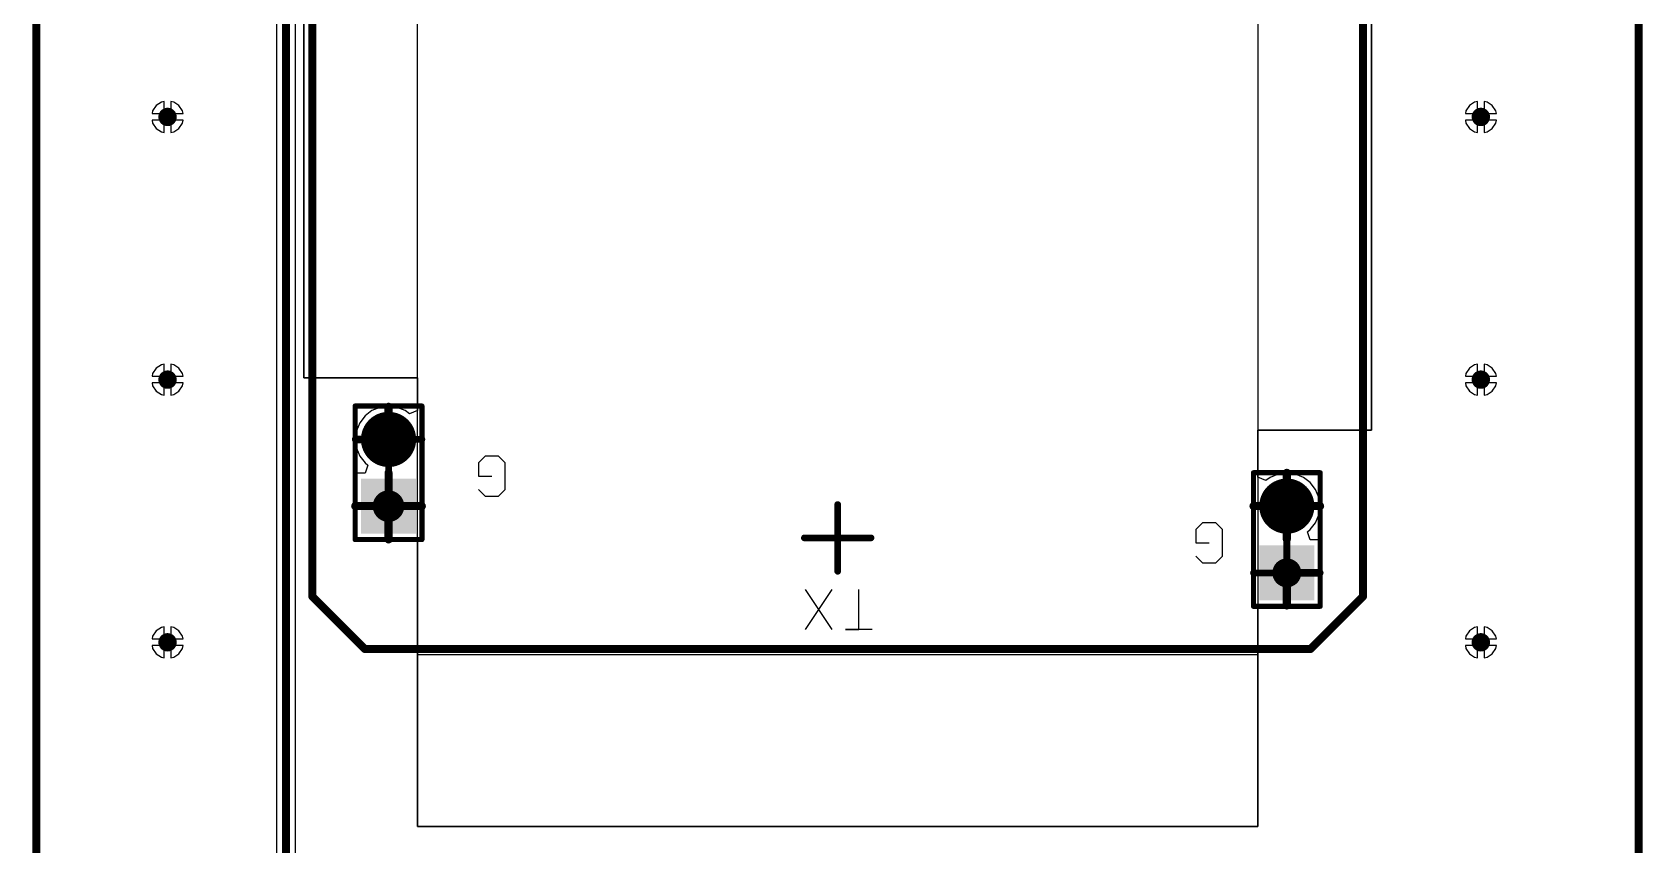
# Model space of a CAD drawing. Header units: millimetres. Extents: x 45 to 209, y 90 to 189.
# Drawn here: x 45.2 to 106.5, y 127.2 to 158.1 of the extents above; entities that cross this region are included whole.
import ezdxf

# ---------------------------------------------------------------- set-up
doc = ezdxf.new("R2010")
doc.units = ezdxf.units.MM
for name, color, linetype in [('BottomLayer', 5, 'Continuous'), ('BottomSolder', 6, 'Continuous'), ('Mechanical1', 6, 'Continuous'), ('Mechanical3', 76, 'Continuous'), ('MultiLayer', 9, 'Continuous'), ('PadHoleLayer', 156, 'Continuous'), ('TopLayer', 1, 'Continuous'), ('TopOverlay', 2, 'Continuous'), ('TopSolder', 216, 'Continuous'), ('ViaHoleLayer', 16, 'Continuous')]:
    doc.layers.add(name, color=color, linetype=linetype)

# ---------------------------------------------------------------- blocks, each defined once
blk = doc.blocks.new('25B19271_CD6F_4BC8_A99B_F617D566DC9C_4')
at = {"layer": 'Mechanical3', "const_width": 0.254}
for points in [[(-17.1, 40.7), (-17.1, 38.16)], [(-15.83, 39.43), (-18.37, 39.43)], [(0, 39.37), (0, 36.83)], [(-17.1, 38.16), (-17.1, 35.62)], [(1.27, 38.1), (-1.27, 38.1)], [(17.1, 38.16), (17.1, 35.62)], [(-15.83, 36.89), (-18.37, 36.89)], [(18.37, 36.89), (15.83, 36.89)], [(17.1, 35.62), (17.1, 33.08)], [(18.37, 34.35), (15.83, 34.35)], [(-17.1, 2.54), (-17.1, 0)], [(17.1, 2.54), (17.1, 0)], [(-15.83, 1.27), (-18.37, 1.27)], [(0, 1.27), (0, -1.27)], [(18.37, 1.27), (15.83, 1.27)], [(-17.1, 0), (-17.1, -2.54)], [(1.27, 0), (-1.27, 0)], [(17.1, 0), (17.1, -2.54)], [(-15.83, -1.27), (-18.37, -1.27)], [(18.37, -1.27), (15.83, -1.27)]]:
    blk.add_lwpolyline(points, dxfattribs=at)
at = {"layer": 'Mechanical3', "const_width": 0.127}
for points in [[(-17.164, 40.7, 1), (-17.037, 40.7, 1)], [(-18.434, 39.43, 1), (-18.307, 39.43, 1)], [(-15.894, 39.43, 1), (-15.767, 39.43, 1)], [(-0.064, 39.37, 1), (0.064, 39.37, 1)], [(-17.164, 38.16, 1), (-17.037, 38.16, 1)], [(-17.164, 38.16, 1), (-17.037, 38.16, 1)], [(-1.333, 38.1, 1), (-1.206, 38.1, 1)], [(1.206, 38.1, 1), (1.333, 38.1, 1)], [(17.036, 38.16, 1), (17.163, 38.16, 1)], [(-18.434, 36.89, 1), (-18.307, 36.89, 1)], [(-15.894, 36.89, 1), (-15.767, 36.89, 1)], [(-0.064, 36.83, 1), (0.064, 36.83, 1)], [(15.766, 36.89, 1), (15.893, 36.89, 1)], [(18.306, 36.89, 1), (18.433, 36.89, 1)], [(-17.164, 35.62, 1), (-17.037, 35.62, 1)], [(17.036, 35.62, 1), (17.163, 35.62, 1)], [(17.036, 35.62, 1), (17.163, 35.62, 1)], [(15.766, 34.35, 1), (15.893, 34.35, 1)], [(18.306, 34.35, 1), (18.433, 34.35, 1)], [(17.036, 33.08, 1), (17.163, 33.08, 1)], [(-17.164, 2.54, 1), (-17.037, 2.54, 1)], [(17.036, 2.54, 1), (17.163, 2.54, 1)], [(-18.434, 1.27, 1), (-18.307, 1.27, 1)], [(-15.894, 1.27, 1), (-15.767, 1.27, 1)], [(-0.064, 1.27, 1), (0.064, 1.27, 1)], [(15.766, 1.27, 1), (15.893, 1.27, 1)], [(18.306, 1.27, 1), (18.433, 1.27, 1)], [(-17.164, 0, 1), (-17.037, 0, 1)], [(-17.164, 0, 1), (-17.037, 0, 1)], [(-1.333, 0, 1), (-1.206, 0, 1)], [(1.206, 0, 1), (1.333, 0, 1)], [(17.036, 0, 1), (17.163, 0, 1)], [(17.036, 0, 1), (17.163, 0, 1)], [(-18.434, -1.27, 1), (-18.307, -1.27, 1)], [(-15.894, -1.27, 1), (-15.767, -1.27, 1)], [(-0.064, -1.27, 1), (0.064, -1.27, 1)], [(15.766, -1.27, 1), (15.893, -1.27, 1)], [(18.306, -1.27, 1), (18.433, -1.27, 1)], [(-17.164, -2.54, 1), (-17.037, -2.54, 1)], [(17.036, -2.54, 1), (17.163, -2.54, 1)]]:
    blk.add_lwpolyline(points, format="xyb", close=True, dxfattribs=at)
at = {"layer": 'MultiLayer'}
for p, q in [((-16, 34), (-16, 42.545)), ((-16, 42.545), (-16, 42.545)), ((-16, 42.545), (16, 42.545)), ((16, 42.545), (16, 32)), ((-20.32, 4), (-20.32, 34)), ((-20.32, 34), (-16, 34)), ((16, 32), (20.32, 32)), ((20.32, 32), (20.32, 4)), ((-16, 4), (-20.32, 4)), ((-16, -4.17), (-16, 4)), ((20.32, 4), (16, 4)), ((16, 4), (16, -4.445)), ((20.32, 4), (20.32, 4)), ((15.725, -4.17), (-16, -4.17)), ((16, -4.445), (15.725, -4.17))]:
    blk.add_line(p, q, dxfattribs=at)
at = {"layer": 'TopLayer'}
blk.add_line((-16, 42), (-16, 42), dxfattribs=at)
at = {"layer": 'TopOverlay'}
for p, q in [((-1.315, 41.589), (-0.299, 41.589)), ((-0.299, 41.589), (-0.807, 41.589)), ((-0.807, 41.589), (-0.807, 40.065)), ((0.209, 41.589), (1.224, 40.065)), ((1.224, 41.589), (0.209, 40.065)), ((-14.396, 39.049), (-14.65, 38.795)), ((-14.65, 38.795), (-14.65, 37.779)), ((-13.888, 39.049), (-14.396, 39.049)), ((-13.634, 38.795), (-13.888, 39.049)), ((-13.634, 38.287), (-14.142, 38.287)), ((-13.634, 37.779), (-13.634, 38.287)), ((-14.65, 37.779), (-14.396, 37.525)), ((-14.396, 37.525), (-13.888, 37.525)), ((-13.888, 37.525), (-13.634, 37.779)), ((12.909, 36.509), (12.655, 36.255)), ((12.655, 36.255), (12.655, 35.239)), ((13.417, 36.509), (12.909, 36.509)), ((13.671, 36.255), (13.417, 36.509)), ((13.671, 35.747), (13.163, 35.747)), ((13.671, 35.239), (13.671, 35.747)), ((12.655, 35.239), (12.909, 34.985)), ((12.909, 34.985), (13.417, 34.985)), ((13.417, 34.985), (13.671, 35.239)), ((-14.65, 0.949), (-14.142, 0.949)), ((-14.142, 0.949), (-14.396, 0.949)), ((-14.396, 0.949), (-14.396, -0.575)), ((-12.365, 0.949), (-13.38, 0.949)), ((-13.38, 0.949), (-13.38, 0.187)), ((13.671, 0.949), (12.655, 0.949)), ((12.655, 0.949), (12.655, 0.187)), ((14.179, 0.949), (14.179, -0.067)), ((15.194, -0.067), (15.194, 0.949)), ((-13.38, 0.187), (-12.873, 0.187)), ((-12.873, 0.187), (-13.38, 0.187)), ((-13.38, 0.187), (-13.38, -0.575)), ((12.655, 0.187), (13.163, 0.441)), ((13.163, 0.441), (13.417, 0.441)), ((13.417, 0.441), (13.671, 0.187)), ((13.671, 0.187), (13.671, -0.321)), ((-14.396, -0.575), (-14.65, -0.575)), ((-14.65, -0.575), (-14.142, -0.575)), ((12.909, -0.575), (12.655, -0.321)), ((13.417, -0.575), (12.909, -0.575)), ((13.671, -0.321), (13.417, -0.575)), ((14.179, -0.067), (14.686, -0.575)), ((14.686, -0.575), (15.194, -0.067)), ((-0.68, -3.115), (-0.68, -1.591)), ((-0.68, -1.591), (0.082, -1.591)), ((0.082, -1.591), (0.336, -1.845)), ((0.844, -1.591), (1.859, -3.115)), ((1.859, -1.591), (0.844, -3.115)), ((0.336, -2.353), (0.082, -2.607)), ((0.336, -1.845), (0.336, -2.353)), ((0.082, -2.607), (-0.68, -2.607)), ((-0.172, -2.607), (0.336, -3.115))]:
    blk.add_line(p, q, dxfattribs=at)
at = {"layer": 'TopOverlay', "const_width": 0.254}
for points in [[(-18, 42.33), (-20, 40.33)], [(-18, 42.33), (-20, 40.33)], [(18, 42.33), (-18, 42.33)], [(18, 42.33), (-18, 42.33)], [(20, 40.33), (18, 42.33)], [(20, 40.33), (18, 42.33)], [(-20, 40.33), (-20, -2.17)], [(-20, 40.33), (-20, -2.17)], [(20, 40.33), (20, -2.17)], [(20, 40.33), (20, -2.17)], [(-18, -4.17), (-20, -2.17)], [(-18, -4.17), (-20, -2.17)], [(20, -2.17), (18, -4.17)], [(20, -2.17), (18, -4.17)], [(18, -4.17), (-18, -4.17)], [(18, -4.17), (-18, -4.17)]]:
    blk.add_lwpolyline(points, dxfattribs=at)
at = {"layer": 'TopOverlay', "const_width": 0.127}
for points in [[(-18.064, 42.33, 1), (-17.937, 42.33, 1)], [(-18.064, 42.33, 1), (-17.937, 42.33, 1)], [(-18.064, 42.33, 1), (-17.937, 42.33, 1)], [(-18.064, 42.33, 1), (-17.937, 42.33, 1)], [(17.936, 42.33, 1), (18.063, 42.33, 1)], [(17.936, 42.33, 1), (18.063, 42.33, 1)], [(17.936, 42.33, 1), (18.063, 42.33, 1)], [(17.936, 42.33, 1), (18.063, 42.33, 1)], [(-20.064, 40.33, 1), (-19.937, 40.33, 1)], [(-20.064, 40.33, 1), (-19.937, 40.33, 1)], [(-20.064, 40.33, 1), (-19.937, 40.33, 1)], [(-20.064, 40.33, 1), (-19.937, 40.33, 1)], [(19.936, 40.33, 1), (20.063, 40.33, 1)], [(19.936, 40.33, 1), (20.063, 40.33, 1)], [(19.936, 40.33, 1), (20.063, 40.33, 1)], [(19.936, 40.33, 1), (20.063, 40.33, 1)], [(-20.064, -2.17, 1), (-19.937, -2.17, 1)], [(-20.064, -2.17, 1), (-19.937, -2.17, 1)], [(-20.064, -2.17, 1), (-19.937, -2.17, 1)], [(-20.064, -2.17, 1), (-19.937, -2.17, 1)], [(19.936, -2.17, 1), (20.063, -2.17, 1)], [(19.936, -2.17, 1), (20.063, -2.17, 1)], [(19.936, -2.17, 1), (20.063, -2.17, 1)], [(19.936, -2.17, 1), (20.063, -2.17, 1)], [(-18.064, -4.17, 1), (-17.937, -4.17, 1)], [(-18.064, -4.17, 1), (-17.937, -4.17, 1)], [(-18.064, -4.17, 1), (-17.937, -4.17, 1)], [(-18.064, -4.17, 1), (-17.937, -4.17, 1)], [(17.936, -4.17, 1), (18.063, -4.17, 1)], [(17.936, -4.17, 1), (18.063, -4.17, 1)], [(17.936, -4.17, 1), (18.063, -4.17, 1)], [(17.936, -4.17, 1), (18.063, -4.17, 1)]]:
    blk.add_lwpolyline(points, format="xyb", close=True, dxfattribs=at)
blk = doc.blocks.new('0FBEB40D_2B6D_43C7_945F_A2D40A82B953_50')
at = {"layer": 'BottomLayer', "const_width": 1}
blk.add_lwpolyline([(2.04, 0, 1), (3.04, 0, 1)], format="xyb", close=True, dxfattribs=at)
at = {"layer": 'BottomLayer'}
blk.add_solid([(-1, -1), (1, -1), (-1, 1), (1, 1)], dxfattribs=at)
at = {"layer": 'BottomSolder', "const_width": 1.051}
blk.add_lwpolyline([(2.015, 0, 1), (3.065, 0, 1)], format="xyb", close=True, dxfattribs=at)
at = {"layer": 'BottomSolder'}
blk.add_solid([(-1.051, -1.051), (1.051, -1.051), (-1.051, 1.051), (1.051, 1.051)], dxfattribs=at)
at = {"layer": 'MultiLayer', "const_width": 1}
blk.add_lwpolyline([(2.04, 0, 1), (3.04, 0, 1)], format="xyb", close=True, dxfattribs=at)
at = {"layer": 'MultiLayer'}
blk.add_solid([(-1, -1), (1, -1), (-1, 1), (1, 1)], dxfattribs=at)
at = {"layer": 'PadHoleLayer', "const_width": 0.55}
for points in [[(-0.275, 0, 1), (0.275, 0, 1)], [(2.265, 0, 1), (2.815, 0, 1)]]:
    blk.add_lwpolyline(points, format="xyb", close=True, dxfattribs=at)
at = {"layer": 'TopLayer', "const_width": 1}
blk.add_lwpolyline([(2.04, 0, 1), (3.04, 0, 1)], format="xyb", close=True, dxfattribs=at)
at = {"layer": 'TopLayer'}
blk.add_solid([(-1, -1), (1, -1), (-1, 1), (1, 1)], dxfattribs=at)
at = {"layer": 'TopOverlay', "const_width": 0.2}
for points in [[(-1.27, 1.27), (3.81, 1.27)], [(-1.27, 1.27), (-1.27, -1.27)], [(3.81, 1.27), (3.81, -1.27)], [(-1.27, -1.27), (3.81, -1.27)]]:
    blk.add_lwpolyline(points, dxfattribs=at)
at = {"layer": 'TopOverlay', "const_width": 0.1}
for points in [[(-1.32, 1.27, 1), (-1.22, 1.27, 1)], [(-1.32, 1.27, 1), (-1.22, 1.27, 1)], [(3.76, 1.27, 1), (3.86, 1.27, 1)], [(3.76, 1.27, 1), (3.86, 1.27, 1)], [(-1.32, -1.27, 1), (-1.22, -1.27, 1)], [(-1.32, -1.27, 1), (-1.22, -1.27, 1)], [(3.76, -1.27, 1), (3.86, -1.27, 1)], [(3.76, -1.27, 1), (3.86, -1.27, 1)]]:
    blk.add_lwpolyline(points, format="xyb", close=True, dxfattribs=at)
at = {"layer": 'TopSolder', "const_width": 1.051}
blk.add_lwpolyline([(2.015, 0, 1), (3.065, 0, 1)], format="xyb", close=True, dxfattribs=at)
at = {"layer": 'TopSolder'}
blk.add_solid([(-1.051, -1.051), (1.051, -1.051), (-1.051, 1.051), (1.051, 1.051)], dxfattribs=at)
blk = doc.blocks.new('0FBEB40D_2B6D_43C7_945F_A2D40A82B953_51')
at = {"layer": 'BottomLayer', "const_width": 1}
blk.add_lwpolyline([(2.04, 0, 1), (3.04, 0, 1)], format="xyb", close=True, dxfattribs=at)
at = {"layer": 'BottomLayer'}
blk.add_solid([(-1, -1), (1, -1), (-1, 1), (1, 1)], dxfattribs=at)
at = {"layer": 'BottomSolder', "const_width": 1.051}
blk.add_lwpolyline([(2.015, 0, 1), (3.065, 0, 1)], format="xyb", close=True, dxfattribs=at)
at = {"layer": 'BottomSolder'}
blk.add_solid([(-1.051, -1.051), (1.051, -1.051), (-1.051, 1.051), (1.051, 1.051)], dxfattribs=at)
at = {"layer": 'MultiLayer', "const_width": 1}
blk.add_lwpolyline([(2.04, 0, 1), (3.04, 0, 1)], format="xyb", close=True, dxfattribs=at)
at = {"layer": 'MultiLayer'}
blk.add_solid([(-1, -1), (1, -1), (-1, 1), (1, 1)], dxfattribs=at)
at = {"layer": 'PadHoleLayer', "const_width": 0.55}
for points in [[(-0.275, 0, 1), (0.275, 0, 1)], [(2.265, 0, 1), (2.815, 0, 1)]]:
    blk.add_lwpolyline(points, format="xyb", close=True, dxfattribs=at)
at = {"layer": 'TopLayer', "const_width": 1}
blk.add_lwpolyline([(2.04, 0, 1), (3.04, 0, 1)], format="xyb", close=True, dxfattribs=at)
at = {"layer": 'TopLayer'}
blk.add_solid([(-1, -1), (1, -1), (-1, 1), (1, 1)], dxfattribs=at)
at = {"layer": 'TopOverlay', "const_width": 0.2}
for points in [[(-1.27, 1.27), (3.81, 1.27)], [(-1.27, 1.27), (-1.27, -1.27)], [(3.81, 1.27), (3.81, -1.27)], [(-1.27, -1.27), (3.81, -1.27)]]:
    blk.add_lwpolyline(points, dxfattribs=at)
at = {"layer": 'TopOverlay', "const_width": 0.1}
for points in [[(-1.32, 1.27, 1), (-1.22, 1.27, 1)], [(-1.32, 1.27, 1), (-1.22, 1.27, 1)], [(3.76, 1.27, 1), (3.86, 1.27, 1)], [(3.76, 1.27, 1), (3.86, 1.27, 1)], [(-1.32, -1.27, 1), (-1.22, -1.27, 1)], [(-1.32, -1.27, 1), (-1.22, -1.27, 1)], [(3.76, -1.27, 1), (3.86, -1.27, 1)], [(3.76, -1.27, 1), (3.86, -1.27, 1)]]:
    blk.add_lwpolyline(points, format="xyb", close=True, dxfattribs=at)
at = {"layer": 'TopSolder', "const_width": 1.051}
blk.add_lwpolyline([(2.015, 0, 1), (3.065, 0, 1)], format="xyb", close=True, dxfattribs=at)
at = {"layer": 'TopSolder'}
blk.add_solid([(-1.051, -1.051), (1.051, -1.051), (-1.051, 1.051), (1.051, 1.051)], dxfattribs=at)

msp = doc.modelspace()

# ---------------------------------------------------------------- linework, layer by layer
at = {"layer": 'BottomLayer'}
for p, q in [((45.307, 92.372), (45.307, 188.872)), ((106.321, 188.872), (106.321, 92.366)), ((55.501, 172.945), (55.501, 144.946)), ((96.141, 142.946), (96.141, 172.946)), ((49.872, 155.308), (49.738, 155.108)), ((50.072, 155.441), (49.872, 155.308)), ((50.18, 155.463), (50.072, 155.441)), ((50.18, 154.999), (50.18, 155.463)), ((50.543, 155.441), (50.434, 155.463)), ((50.434, 155.463), (50.434, 154.999)), ((50.743, 155.308), (50.543, 155.441)), ((50.876, 155.108), (50.743, 155.308)), ((99.872, 155.308), (99.738, 155.108)), ((100.072, 155.441), (99.872, 155.308)), ((100.18, 155.463), (100.072, 155.441)), ((100.18, 154.999), (100.18, 155.463)), ((100.543, 155.441), (100.434, 155.463)), ((100.434, 155.463), (100.434, 154.999)), ((100.743, 155.308), (100.543, 155.441)), ((100.876, 155.108), (100.743, 155.308)), ((49.738, 155.108), (49.717, 154.999)), ((49.717, 154.999), (50.18, 154.999)), ((50.18, 154.745), (49.717, 154.745)), ((49.717, 154.745), (49.738, 154.637)), ((49.738, 154.637), (49.872, 154.437)), ((50.18, 154.282), (50.18, 154.745)), ((50.434, 154.999), (50.898, 154.999)), ((50.898, 154.745), (50.434, 154.745)), ((50.434, 154.745), (50.434, 154.282)), ((50.743, 154.437), (50.876, 154.637)), ((50.898, 154.999), (50.876, 155.108)), ((50.876, 154.637), (50.898, 154.745)), ((99.738, 155.108), (99.717, 154.999)), ((99.717, 154.999), (100.18, 154.999)), ((100.18, 154.745), (99.717, 154.745)), ((99.717, 154.745), (99.738, 154.637)), ((99.738, 154.637), (99.872, 154.437)), ((100.18, 154.282), (100.18, 154.745)), ((100.434, 154.999), (100.898, 154.999)), ((100.898, 154.745), (100.434, 154.745)), ((100.434, 154.745), (100.434, 154.282)), ((100.743, 154.437), (100.876, 154.637)), ((100.898, 154.999), (100.876, 155.108)), ((100.876, 154.637), (100.898, 154.745)), ((49.872, 154.437), (50.072, 154.303)), ((50.072, 154.303), (50.18, 154.282)), ((50.434, 154.282), (50.543, 154.303)), ((50.543, 154.303), (50.743, 154.437)), ((99.872, 154.437), (100.072, 154.303)), ((100.072, 154.303), (100.18, 154.282)), ((100.434, 154.282), (100.543, 154.303)), ((100.543, 154.303), (100.743, 154.437)), ((50.072, 145.441), (49.872, 145.308)), ((50.18, 145.463), (50.072, 145.441)), ((50.18, 144.999), (50.18, 145.463)), ((50.543, 145.441), (50.434, 145.463)), ((50.434, 145.463), (50.434, 144.999)), ((50.743, 145.308), (50.543, 145.441)), ((100.072, 145.441), (99.872, 145.308)), ((100.18, 145.463), (100.072, 145.441)), ((100.18, 144.999), (100.18, 145.463)), ((100.543, 145.441), (100.434, 145.463)), ((100.434, 145.463), (100.434, 144.999)), ((100.743, 145.308), (100.543, 145.441)), ((49.738, 145.108), (49.717, 144.999)), ((49.717, 144.999), (50.18, 144.999)), ((50.18, 144.745), (49.717, 144.745)), ((49.717, 144.745), (49.738, 144.637)), ((49.872, 145.308), (49.738, 145.108)), ((50.18, 144.282), (50.18, 144.745)), ((50.434, 144.999), (50.898, 144.999)), ((50.898, 144.745), (50.434, 144.745)), ((50.434, 144.745), (50.434, 144.282)), ((50.876, 145.108), (50.743, 145.308)), ((50.898, 144.999), (50.876, 145.108)), ((50.876, 144.637), (50.898, 144.745)), ((55.501, 144.946), (59.821, 144.946)), ((59.821, 144.946), (59.821, 143.697)), ((99.738, 145.108), (99.717, 144.999)), ((99.717, 144.999), (100.18, 144.999)), ((100.18, 144.745), (99.717, 144.745)), ((99.717, 144.745), (99.738, 144.637)), ((99.872, 145.308), (99.738, 145.108)), ((100.18, 144.282), (100.18, 144.745)), ((100.434, 144.999), (100.898, 144.999)), ((100.898, 144.745), (100.434, 144.745)), ((100.434, 144.745), (100.434, 144.282)), ((100.876, 145.108), (100.743, 145.308)), ((100.898, 144.999), (100.876, 145.108)), ((100.876, 144.637), (100.898, 144.745)), ((49.738, 144.637), (49.872, 144.437)), ((49.872, 144.437), (50.072, 144.303)), ((50.072, 144.303), (50.18, 144.282)), ((50.434, 144.282), (50.543, 144.303)), ((50.543, 144.303), (50.743, 144.437)), ((50.743, 144.437), (50.876, 144.637)), ((99.738, 144.637), (99.872, 144.437)), ((99.872, 144.437), (100.072, 144.303)), ((100.072, 144.303), (100.18, 144.282)), ((100.434, 144.282), (100.543, 144.303)), ((100.543, 144.303), (100.743, 144.437)), ((100.743, 144.437), (100.876, 144.637)), ((57.826, 143.49), (57.625, 143.228)), ((58.088, 143.691), (57.826, 143.49)), ((58.393, 143.817), (58.088, 143.691)), ((58.594, 143.844), (58.393, 143.817)), ((58.594, 142.723), (58.594, 143.844)), ((59.048, 143.817), (58.848, 143.844)), ((58.848, 143.844), (58.848, 142.596)), ((59.353, 143.691), (59.048, 143.817)), ((59.516, 143.566), (59.353, 143.691)), ((59.821, 143.697), (59.516, 143.566)), ((57.499, 142.923), (57.473, 142.723)), ((57.625, 143.228), (57.499, 142.923)), ((91.821, 141.157), (91.821, 142.946)), ((91.821, 142.946), (96.141, 142.946)), ((57.473, 142.723), (58.594, 142.723)), ((58.721, 142.469), (57.473, 142.469)), ((57.473, 142.469), (57.499, 142.268)), ((57.499, 142.268), (57.625, 141.963)), ((58.848, 142.596), (58.721, 142.596)), ((58.721, 142.596), (58.721, 142.469)), ((57.625, 141.963), (57.826, 141.701)), ((57.826, 141.701), (57.939, 141.614)), ((57.836, 141.31), (57.467, 141.31)), ((57.467, 141.31), (57.467, 140.183)), ((57.939, 141.614), (57.836, 141.31)), ((92.125, 141.026), (91.821, 141.157)), ((92.288, 141.151), (92.125, 141.026)), ((92.593, 141.277), (92.288, 141.151)), ((92.794, 141.304), (92.593, 141.277)), ((92.794, 140.056), (92.794, 141.304)), ((93.248, 141.277), (93.048, 141.304)), ((93.048, 141.304), (93.048, 140.183)), ((93.553, 141.151), (93.248, 141.277)), ((93.815, 140.95), (93.553, 141.151)), ((94.016, 140.688), (93.815, 140.95)), ((94.142, 140.383), (94.016, 140.688)), ((57.467, 140.183), (58.721, 140.183)), ((58.594, 139.929), (57.467, 139.929)), ((57.467, 139.929), (57.467, 138.802)), ((58.594, 138.802), (58.594, 139.929)), ((58.721, 140.183), (58.721, 140.056)), ((58.721, 140.056), (58.848, 140.056)), ((58.848, 140.056), (58.848, 138.802)), ((92.921, 140.056), (92.794, 140.056)), ((92.921, 139.929), (92.921, 140.056)), ((94.169, 139.929), (92.921, 139.929)), ((93.048, 140.183), (94.169, 140.183)), ((94.169, 140.183), (94.142, 140.383)), ((94.142, 139.728), (94.169, 139.929)), ((93.815, 139.161), (94.016, 139.423)), ((94.016, 139.423), (94.142, 139.728)), ((57.467, 138.802), (58.594, 138.802)), ((58.848, 138.802), (59.821, 138.802)), ((59.821, 138.802), (59.821, 134.401)), ((93.702, 139.074), (93.815, 139.161)), ((93.805, 138.77), (93.702, 139.074)), ((94.175, 138.77), (93.805, 138.77)), ((94.175, 137.643), (94.175, 138.77)), ((92.794, 136.262), (92.794, 137.516)), ((92.794, 137.516), (92.921, 137.516)), ((92.921, 137.516), (92.921, 137.643)), ((92.921, 137.643), (94.175, 137.643)), ((94.175, 137.389), (93.048, 137.389)), ((93.048, 137.389), (93.048, 136.262)), ((94.175, 136.262), (94.175, 137.389)), ((91.821, 127.866), (91.821, 136.262)), ((91.821, 136.262), (92.794, 136.262)), ((93.048, 136.262), (94.175, 136.262)), ((49.738, 135.108), (49.717, 134.999)), ((49.717, 134.999), (50.18, 134.999)), ((49.872, 135.308), (49.738, 135.108)), ((50.072, 135.441), (49.872, 135.308)), ((50.18, 135.463), (50.072, 135.441)), ((50.18, 134.999), (50.18, 135.463)), ((50.543, 135.441), (50.434, 135.463)), ((50.434, 135.463), (50.434, 134.999)), ((50.434, 134.999), (50.898, 134.999)), ((50.743, 135.308), (50.543, 135.441)), ((50.876, 135.108), (50.743, 135.308)), ((50.898, 134.999), (50.876, 135.108)), ((99.738, 135.108), (99.717, 134.999)), ((99.717, 134.999), (100.18, 134.999)), ((99.872, 135.308), (99.738, 135.108)), ((100.072, 135.441), (99.872, 135.308)), ((100.18, 135.463), (100.072, 135.441)), ((100.18, 134.999), (100.18, 135.463)), ((100.543, 135.441), (100.434, 135.463)), ((100.434, 135.463), (100.434, 134.999)), ((100.434, 134.999), (100.898, 134.999)), ((100.743, 135.308), (100.543, 135.441)), ((100.876, 135.108), (100.743, 135.308)), ((100.898, 134.999), (100.876, 135.108)), ((50.18, 134.745), (49.717, 134.745)), ((49.717, 134.745), (49.738, 134.637)), ((49.738, 134.637), (49.872, 134.437)), ((49.872, 134.437), (50.072, 134.303)), ((50.072, 134.303), (50.18, 134.282)), ((50.18, 134.282), (50.18, 134.745)), ((50.898, 134.745), (50.434, 134.745)), ((50.434, 134.745), (50.434, 134.282)), ((50.434, 134.282), (50.543, 134.303)), ((50.543, 134.303), (50.743, 134.437)), ((50.743, 134.437), (50.876, 134.637)), ((50.876, 134.637), (50.898, 134.745)), ((59.821, 134.401), (59.821, 127.866)), ((100.18, 134.745), (99.717, 134.745)), ((99.717, 134.745), (99.738, 134.637)), ((99.738, 134.637), (99.872, 134.437)), ((99.872, 134.437), (100.072, 134.303)), ((100.072, 134.303), (100.18, 134.282)), ((100.18, 134.282), (100.18, 134.745)), ((100.898, 134.745), (100.434, 134.745)), ((100.434, 134.745), (100.434, 134.282)), ((100.434, 134.282), (100.543, 134.303)), ((100.543, 134.303), (100.743, 134.437)), ((100.743, 134.437), (100.876, 134.637)), ((100.876, 134.637), (100.898, 134.745)), ((59.821, 127.866), (91.821, 127.866))]:
    msp.add_line(p, q, dxfattribs=at)
at = {"layer": 'BottomLayer', "const_width": 0.35}
for points in [[(50.132, 154.872, 1), (50.482, 154.872, 1)], [(100.132, 154.872, 1), (100.482, 154.872, 1)], [(50.132, 144.872, 1), (50.482, 144.872, 1)], [(100.132, 144.872, 1), (100.482, 144.872, 1)], [(50.132, 134.872, 1), (50.482, 134.872, 1)], [(100.132, 134.872, 1), (100.482, 134.872, 1)]]:
    msp.add_lwpolyline(points, format="xyb", close=True, dxfattribs=at)
at = {"layer": 'Mechanical1', "const_width": 0.305}
for points in [[(45.307, 92.372), (45.307, 188.872)], [(106.321, 92.372), (106.321, 188.872)]]:
    msp.add_lwpolyline(points, dxfattribs=at)
at = {"layer": 'Mechanical3', "const_width": 0.305}
for points in [[(55.821, 136.616), (55.821, 179.116)], [(55.821, 136.616), (55.821, 179.116)], [(95.821, 136.616), (95.821, 179.116)], [(95.821, 136.616), (95.821, 179.116)], [(58.721, 138.786), (58.721, 141.326)], [(92.921, 138.786), (92.921, 141.326)], [(57.451, 140.056), (59.991, 140.056)], [(91.651, 140.056), (94.191, 140.056)], [(55.821, 136.616), (57.821, 134.616)], [(55.821, 136.616), (57.821, 134.616)], [(93.821, 134.616), (95.821, 136.616)], [(93.821, 134.616), (95.821, 136.616)], [(57.821, 134.616), (93.821, 134.616)], [(57.821, 134.616), (93.821, 134.616)]]:
    msp.add_lwpolyline(points, dxfattribs=at)
at = {"layer": 'Mechanical3'}
for points, const_width in [([(58.644, 141.326, 1), (58.797, 141.326, 1)], 0.152), ([(92.844, 141.326, 1), (92.997, 141.326, 1)], 0.152), ([(59.221, 140.056, 1), (58.221, 140.056, 1)], 0.2), ([(59.221, 140.056, 1), (58.221, 140.056, 1)], 0.2), ([(93.421, 140.056, 1), (92.421, 140.056, 1)], 0.2), ([(93.421, 140.056, 1), (92.421, 140.056, 1)], 0.2), ([(57.374, 140.056, 1), (57.527, 140.056, 1)], 0.152), ([(58.171, 140.056, 1), (58.271, 140.056, 1)], 0.1), ([(58.171, 140.056, 1), (58.271, 140.056, 1)], 0.1), ([(59.171, 140.056, 1), (59.271, 140.056, 1)], 0.1), ([(59.171, 140.056, 1), (59.271, 140.056, 1)], 0.1), ([(59.914, 140.056, 1), (60.067, 140.056, 1)], 0.152), ([(91.574, 140.056, 1), (91.727, 140.056, 1)], 0.152), ([(92.371, 140.056, 1), (92.471, 140.056, 1)], 0.1), ([(92.371, 140.056, 1), (92.471, 140.056, 1)], 0.1), ([(93.371, 140.056, 1), (93.471, 140.056, 1)], 0.1), ([(93.371, 140.056, 1), (93.471, 140.056, 1)], 0.1), ([(94.114, 140.056, 1), (94.267, 140.056, 1)], 0.152), ([(58.644, 138.786, 1), (58.797, 138.786, 1)], 0.152), ([(92.844, 138.786, 1), (92.997, 138.786, 1)], 0.152), ([(55.744, 136.616, 1), (55.897, 136.616, 1)], 0.152), ([(55.744, 136.616, 1), (55.897, 136.616, 1)], 0.152), ([(55.744, 136.616, 1), (55.897, 136.616, 1)], 0.152), ([(55.744, 136.616, 1), (55.897, 136.616, 1)], 0.152), ([(95.744, 136.616, 1), (95.897, 136.616, 1)], 0.152), ([(95.744, 136.616, 1), (95.897, 136.616, 1)], 0.152), ([(95.744, 136.616, 1), (95.897, 136.616, 1)], 0.152), ([(95.744, 136.616, 1), (95.897, 136.616, 1)], 0.152), ([(57.744, 134.616, 1), (57.897, 134.616, 1)], 0.152), ([(57.744, 134.616, 1), (57.897, 134.616, 1)], 0.152), ([(57.744, 134.616, 1), (57.897, 134.616, 1)], 0.152), ([(57.744, 134.616, 1), (57.897, 134.616, 1)], 0.152), ([(93.744, 134.616, 1), (93.897, 134.616, 1)], 0.152), ([(93.744, 134.616, 1), (93.897, 134.616, 1)], 0.152), ([(93.744, 134.616, 1), (93.897, 134.616, 1)], 0.152), ([(93.744, 134.616, 1), (93.897, 134.616, 1)], 0.152)]:
    msp.add_lwpolyline(points, format="xyb", close=True, dxfattribs=dict(at, const_width=const_width))
at = {"layer": 'MultiLayer'}
for p, q in [((59.821, 127.866), (59.821, 186.366)), ((91.821, 186.366), (91.821, 127.866)), ((91.821, 127.866), (59.821, 127.866))]:
    msp.add_line(p, q, dxfattribs=at)
at = {"layer": 'MultiLayer', "const_width": 0.35}
for points in [[(50.132, 154.872, 1), (50.482, 154.872, 1)], [(100.132, 154.872, 1), (100.482, 154.872, 1)], [(50.132, 144.872, 1), (50.482, 144.872, 1)], [(100.132, 144.872, 1), (100.482, 144.872, 1)], [(50.132, 134.872, 1), (50.482, 134.872, 1)], [(100.132, 134.872, 1), (100.482, 134.872, 1)]]:
    msp.add_lwpolyline(points, format="xyb", close=True, dxfattribs=at)
at = {"layer": 'TopLayer'}
for p, q in [((45.307, 92.668), (45.307, 188.872)), ((106.321, 188.872), (106.321, 116.366)), ((96.141, 142.946), (96.141, 172.946)), ((54.458, 171.776), (54.458, 122.366)), ((55.183, 122.516), (55.183, 171.346)), ((55.501, 171.192), (55.501, 144.946)), ((49.872, 155.308), (49.738, 155.108)), ((50.072, 155.441), (49.872, 155.308)), ((50.18, 155.463), (50.072, 155.441)), ((50.18, 154.999), (50.18, 155.463)), ((50.543, 155.441), (50.434, 155.463)), ((50.434, 155.463), (50.434, 154.999)), ((50.743, 155.308), (50.543, 155.441)), ((50.876, 155.108), (50.743, 155.308)), ((99.872, 155.308), (99.738, 155.108)), ((100.072, 155.441), (99.872, 155.308)), ((100.18, 155.463), (100.072, 155.441)), ((100.18, 154.999), (100.18, 155.463)), ((100.543, 155.441), (100.434, 155.463)), ((100.434, 155.463), (100.434, 154.999)), ((100.743, 155.308), (100.543, 155.441)), ((100.876, 155.108), (100.743, 155.308)), ((49.738, 155.108), (49.717, 154.999)), ((49.717, 154.999), (50.18, 154.999)), ((50.18, 154.745), (49.717, 154.745)), ((49.717, 154.745), (49.738, 154.637)), ((49.738, 154.637), (49.872, 154.437)), ((50.18, 154.282), (50.18, 154.745)), ((50.434, 154.999), (50.898, 154.999)), ((50.898, 154.745), (50.434, 154.745)), ((50.434, 154.745), (50.434, 154.282)), ((50.743, 154.437), (50.876, 154.637)), ((50.898, 154.999), (50.876, 155.108)), ((50.876, 154.637), (50.898, 154.745)), ((99.738, 155.108), (99.717, 154.999)), ((99.717, 154.999), (100.18, 154.999)), ((100.18, 154.745), (99.717, 154.745)), ((99.717, 154.745), (99.738, 154.637)), ((99.738, 154.637), (99.872, 154.437)), ((100.18, 154.282), (100.18, 154.745)), ((100.434, 154.999), (100.898, 154.999)), ((100.898, 154.745), (100.434, 154.745)), ((100.434, 154.745), (100.434, 154.282)), ((100.743, 154.437), (100.876, 154.637)), ((100.898, 154.999), (100.876, 155.108)), ((100.876, 154.637), (100.898, 154.745)), ((49.872, 154.437), (50.072, 154.303)), ((50.072, 154.303), (50.18, 154.282)), ((50.434, 154.282), (50.543, 154.303)), ((50.543, 154.303), (50.743, 154.437)), ((99.872, 154.437), (100.072, 154.303)), ((100.072, 154.303), (100.18, 154.282)), ((100.434, 154.282), (100.543, 154.303)), ((100.543, 154.303), (100.743, 154.437)), ((50.072, 145.441), (49.872, 145.308)), ((50.18, 145.463), (50.072, 145.441)), ((50.18, 144.999), (50.18, 145.463)), ((50.543, 145.441), (50.434, 145.463)), ((50.434, 145.463), (50.434, 144.999)), ((50.743, 145.308), (50.543, 145.441)), ((100.072, 145.441), (99.872, 145.308)), ((100.18, 145.463), (100.072, 145.441)), ((100.18, 144.999), (100.18, 145.463)), ((100.543, 145.441), (100.434, 145.463)), ((100.434, 145.463), (100.434, 144.999)), ((100.743, 145.308), (100.543, 145.441)), ((49.738, 145.108), (49.717, 144.999)), ((49.717, 144.999), (50.18, 144.999)), ((50.18, 144.745), (49.717, 144.745)), ((49.717, 144.745), (49.738, 144.637)), ((49.872, 145.308), (49.738, 145.108)), ((50.18, 144.282), (50.18, 144.745)), ((50.434, 144.999), (50.898, 144.999)), ((50.898, 144.745), (50.434, 144.745)), ((50.434, 144.745), (50.434, 144.282)), ((50.876, 145.108), (50.743, 145.308)), ((50.898, 144.999), (50.876, 145.108)), ((50.876, 144.637), (50.898, 144.745)), ((55.501, 144.946), (59.821, 144.946)), ((59.821, 144.946), (59.821, 143.697)), ((99.738, 145.108), (99.717, 144.999)), ((99.717, 144.999), (100.18, 144.999)), ((100.18, 144.745), (99.717, 144.745)), ((99.717, 144.745), (99.738, 144.637)), ((99.872, 145.308), (99.738, 145.108)), ((100.18, 144.282), (100.18, 144.745)), ((100.434, 144.999), (100.898, 144.999)), ((100.898, 144.745), (100.434, 144.745)), ((100.434, 144.745), (100.434, 144.282)), ((100.876, 145.108), (100.743, 145.308)), ((100.898, 144.999), (100.876, 145.108)), ((100.876, 144.637), (100.898, 144.745)), ((49.738, 144.637), (49.872, 144.437)), ((49.872, 144.437), (50.072, 144.303)), ((50.072, 144.303), (50.18, 144.282)), ((50.434, 144.282), (50.543, 144.303)), ((50.543, 144.303), (50.743, 144.437)), ((50.743, 144.437), (50.876, 144.637)), ((99.738, 144.637), (99.872, 144.437)), ((99.872, 144.437), (100.072, 144.303)), ((100.072, 144.303), (100.18, 144.282)), ((100.434, 144.282), (100.543, 144.303)), ((100.543, 144.303), (100.743, 144.437)), ((100.743, 144.437), (100.876, 144.637)), ((57.826, 143.49), (57.625, 143.228)), ((58.088, 143.691), (57.826, 143.49)), ((58.393, 143.817), (58.088, 143.691)), ((58.594, 143.844), (58.393, 143.817)), ((58.594, 142.723), (58.594, 143.844)), ((59.048, 143.817), (58.848, 143.844)), ((58.848, 143.844), (58.848, 142.596)), ((59.353, 143.691), (59.048, 143.817)), ((59.516, 143.566), (59.353, 143.691)), ((59.821, 143.697), (59.516, 143.566)), ((57.499, 142.923), (57.473, 142.723)), ((57.625, 143.228), (57.499, 142.923)), ((91.821, 141.157), (91.821, 142.946)), ((91.821, 142.946), (96.141, 142.946)), ((57.473, 142.723), (58.594, 142.723)), ((58.721, 142.469), (57.473, 142.469)), ((57.473, 142.469), (57.499, 142.268)), ((57.499, 142.268), (57.625, 141.963)), ((58.848, 142.596), (58.721, 142.596)), ((58.721, 142.596), (58.721, 142.469)), ((57.625, 141.963), (57.826, 141.701)), ((57.826, 141.701), (57.939, 141.614)), ((57.836, 141.31), (57.467, 141.31)), ((57.467, 141.31), (57.467, 140.183)), ((57.939, 141.614), (57.836, 141.31)), ((92.125, 141.026), (91.821, 141.157)), ((92.288, 141.151), (92.125, 141.026)), ((92.593, 141.277), (92.288, 141.151)), ((92.794, 141.304), (92.593, 141.277)), ((92.794, 140.056), (92.794, 141.304)), ((93.248, 141.277), (93.048, 141.304)), ((93.048, 141.304), (93.048, 140.183)), ((93.553, 141.151), (93.248, 141.277)), ((93.815, 140.95), (93.553, 141.151)), ((94.016, 140.688), (93.815, 140.95)), ((94.142, 140.383), (94.016, 140.688)), ((57.467, 140.183), (58.721, 140.183)), ((58.594, 139.929), (57.467, 139.929)), ((57.467, 139.929), (57.467, 138.802)), ((58.594, 138.802), (58.594, 139.929)), ((58.721, 140.183), (58.721, 140.056)), ((58.721, 140.056), (58.848, 140.056)), ((58.848, 140.056), (58.848, 138.802)), ((92.921, 140.056), (92.794, 140.056)), ((92.921, 139.929), (92.921, 140.056)), ((94.169, 139.929), (92.921, 139.929)), ((93.048, 140.183), (94.169, 140.183)), ((94.169, 140.183), (94.142, 140.383)), ((94.142, 139.728), (94.169, 139.929)), ((93.815, 139.161), (94.016, 139.423)), ((94.016, 139.423), (94.142, 139.728)), ((57.467, 138.802), (58.594, 138.802)), ((58.848, 138.802), (59.821, 138.802)), ((59.821, 138.802), (59.821, 134.401)), ((93.702, 139.074), (93.815, 139.161)), ((93.805, 138.77), (93.702, 139.074)), ((94.175, 138.77), (93.805, 138.77)), ((94.175, 137.643), (94.175, 138.77)), ((92.794, 136.262), (92.794, 137.516)), ((92.794, 137.516), (92.921, 137.516)), ((92.921, 137.516), (92.921, 137.643)), ((92.921, 137.643), (94.175, 137.643)), ((94.175, 137.389), (93.048, 137.389)), ((93.048, 137.389), (93.048, 136.262)), ((94.175, 136.262), (94.175, 137.389)), ((91.821, 127.866), (91.821, 136.262)), ((91.821, 136.262), (92.794, 136.262)), ((93.048, 136.262), (94.175, 136.262)), ((49.738, 135.108), (49.717, 134.999)), ((49.717, 134.999), (50.18, 134.999)), ((49.872, 135.308), (49.738, 135.108)), ((50.072, 135.441), (49.872, 135.308)), ((50.18, 135.463), (50.072, 135.441)), ((50.18, 134.999), (50.18, 135.463)), ((50.543, 135.441), (50.434, 135.463)), ((50.434, 135.463), (50.434, 134.999)), ((50.434, 134.999), (50.898, 134.999)), ((50.743, 135.308), (50.543, 135.441)), ((50.876, 135.108), (50.743, 135.308)), ((50.898, 134.999), (50.876, 135.108)), ((99.738, 135.108), (99.717, 134.999)), ((99.717, 134.999), (100.18, 134.999)), ((99.872, 135.308), (99.738, 135.108)), ((100.072, 135.441), (99.872, 135.308)), ((100.18, 135.463), (100.072, 135.441)), ((100.18, 134.999), (100.18, 135.463)), ((100.543, 135.441), (100.434, 135.463)), ((100.434, 135.463), (100.434, 134.999)), ((100.434, 134.999), (100.898, 134.999)), ((100.743, 135.308), (100.543, 135.441)), ((100.876, 135.108), (100.743, 135.308)), ((100.898, 134.999), (100.876, 135.108)), ((50.18, 134.745), (49.717, 134.745)), ((49.717, 134.745), (49.738, 134.637)), ((49.738, 134.637), (49.872, 134.437)), ((49.872, 134.437), (50.072, 134.303)), ((50.072, 134.303), (50.18, 134.282)), ((50.18, 134.282), (50.18, 134.745)), ((50.898, 134.745), (50.434, 134.745)), ((50.434, 134.745), (50.434, 134.282)), ((50.434, 134.282), (50.543, 134.303)), ((50.543, 134.303), (50.743, 134.437)), ((50.743, 134.437), (50.876, 134.637)), ((50.876, 134.637), (50.898, 134.745)), ((59.821, 134.401), (59.821, 127.866)), ((100.18, 134.745), (99.717, 134.745)), ((99.717, 134.745), (99.738, 134.637)), ((99.738, 134.637), (99.872, 134.437)), ((99.872, 134.437), (100.072, 134.303)), ((100.072, 134.303), (100.18, 134.282)), ((100.18, 134.282), (100.18, 134.745)), ((100.898, 134.745), (100.434, 134.745)), ((100.434, 134.745), (100.434, 134.282)), ((100.434, 134.282), (100.543, 134.303)), ((100.543, 134.303), (100.743, 134.437)), ((100.743, 134.437), (100.876, 134.637)), ((100.876, 134.637), (100.898, 134.745)), ((59.821, 127.866), (91.821, 127.866))]:
    msp.add_line(p, q, dxfattribs=at)
at = {"layer": 'TopLayer', "const_width": 0.305}
msp.add_lwpolyline([(54.821, 122.366), (54.821, 171.776)], dxfattribs=at)
at = {"layer": 'TopLayer', "const_width": 0.35}
for points in [[(50.132, 154.872, 1), (50.482, 154.872, 1)], [(100.132, 154.872, 1), (100.482, 154.872, 1)], [(50.132, 144.872, 1), (50.482, 144.872, 1)], [(100.132, 144.872, 1), (100.482, 144.872, 1)], [(50.132, 134.872, 1), (50.482, 134.872, 1)], [(100.132, 134.872, 1), (100.482, 134.872, 1)]]:
    msp.add_lwpolyline(points, format="xyb", close=True, dxfattribs=at)
at = {"layer": 'ViaHoleLayer', "const_width": 0.175}
for points in [[(50.22, 154.872, 1), (50.395, 154.872, 1)], [(100.22, 154.872, 1), (100.395, 154.872, 1)], [(50.22, 144.872, 1), (50.395, 144.872, 1)], [(100.22, 144.872, 1), (100.395, 144.872, 1)], [(50.22, 134.872, 1), (50.395, 134.872, 1)], [(100.22, 134.872, 1), (100.395, 134.872, 1)]]:
    msp.add_lwpolyline(points, format="xyb", close=True, dxfattribs=at)

# ---------------------------------------------------------------- block references
for name, p, rotation in [('25B19271_CD6F_4BC8_A99B_F617D566DC9C_4', (75.821, 176.946), 180), ('0FBEB40D_2B6D_43C7_945F_A2D40A82B953_50', (58.721, 140.056), 90), ('0FBEB40D_2B6D_43C7_945F_A2D40A82B953_51', (92.921, 137.516), 90)]:
    msp.add_blockref(name, p, dxfattribs=dict(rotation=rotation))

doc.saveas('drawing.dxf')
